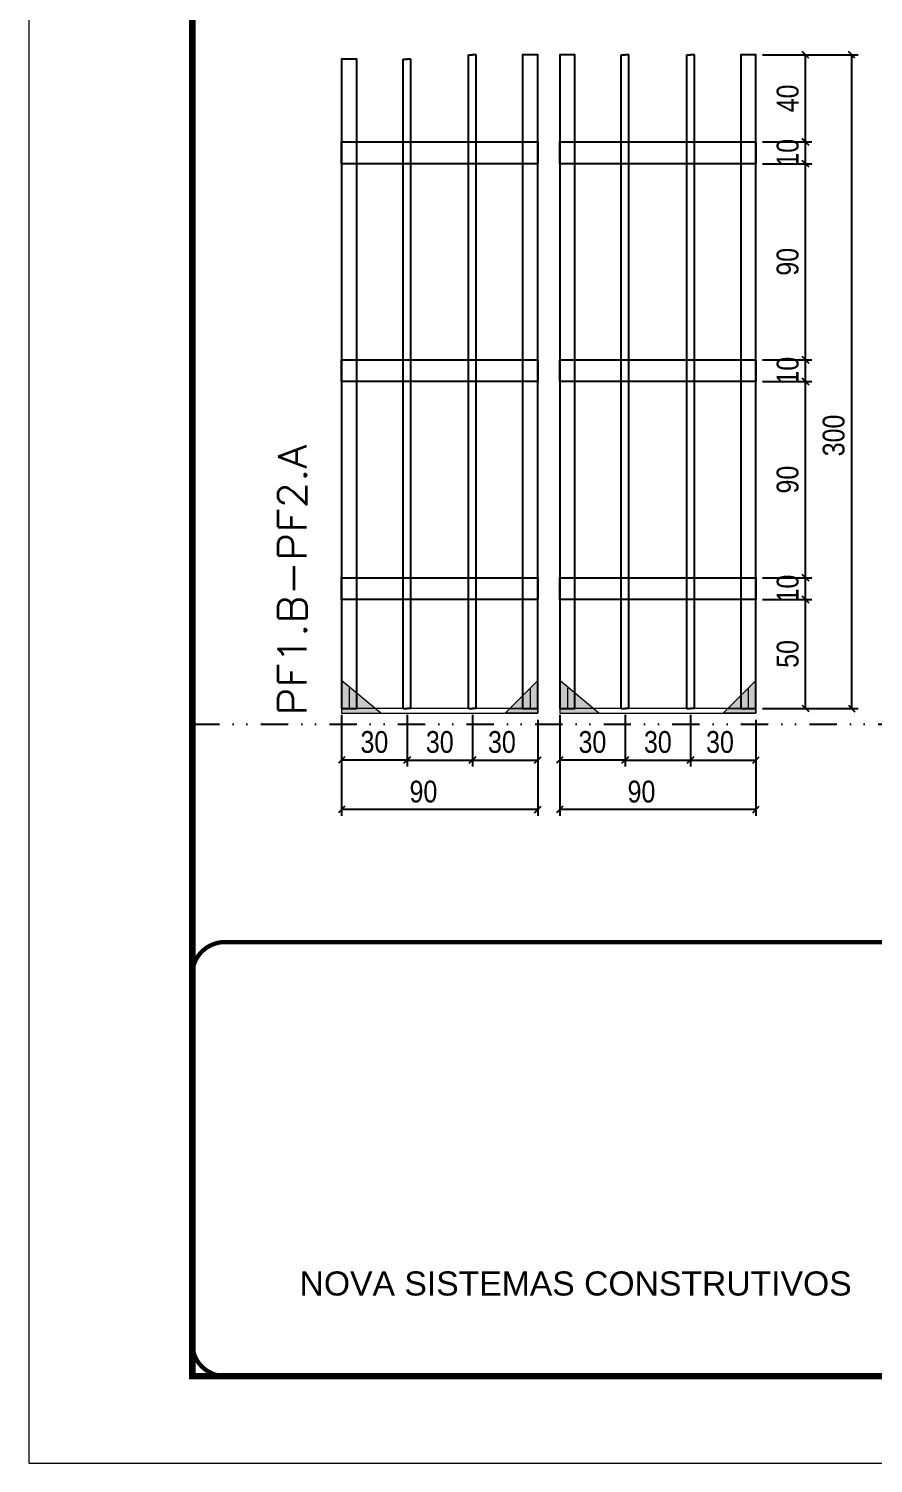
# Model space of a CAD drawing. Extents: x 14400 to 27878, y -21631 to 6985.
# Drawn here: x 19168 to 19556, y -7848 to -7190 of the extents above; entities that cross this region are included whole.
import ezdxf

# ---------------------------------------------------------------- set-up
doc = ezdxf.new("R2010")
doc.units = 0
for name, pattern in [('CONTINUO', [0]), ('DASHED', [0.75, 0.5, -0.25]), ('DIVIDE2', [0.625, 0.25, -0.125, 0, -0.125, 0, -0.125]), ('HIDDEN', [0.375, 0.25, -0.125])]:
    doc.linetypes.add(name, pattern=pattern)
for name, color, linetype in [('COTA', 241, 'Continuous'), ('Nível', 160, 'Continuous'), ('SARR_2.2x10', 60, 'Continuous'), ('SARR_3.5x7', 81, 'Continuous'), ('SARR_7x7', 40, 'Continuous')]:
    doc.layers.add(name, color=color, linetype=linetype)
for name, color, linetype, lineweight in [('Folhas', 255, 'Continuous', 9), ('Madeira', 126, 'Continuous', 18), ('Sarr 2.2x7', 40, 'Continuous', 9), ('SARRAFO DE PRESSAO', 251, 'DASHED', 9), ('Texto Seção', 7, 'Continuous', 15)]:
    doc.layers.add(name, color=color, linetype=linetype, lineweight=lineweight)
doc.styles.add('ARIAL', font='arial.ttf')
doc.styles.add('COTA TECNICA', font='techl___.ttf', dxfattribs={"height": 10})
doc.styles.add('REGUA-120', font='ROMANS.shx', dxfattribs={"height": 15})
doc.dimstyles.new('PAINEL', dxfattribs={"dimtxt": 10, "dimasz": 3, "dimexe": 3, "dimexo": 3, "dimgap": 3, "dimtad": 1, "dimdec": 1, "dimzin": 12, "dimdsep": 46, "dimtxsty": 'COTA TECNICA', "dimblk1": 'OBLIQUE', "dimblk2": 'OBLIQUE', "dimsah": 1, "dimcen": 0.9, "dimclrd": 4, "dimclre": 4, "dimclrt": 240, "dimadec": 1, "dimazin": 3, "dimtfac": 1, "dimtdec": 1, "dimtmove": 0, "dimatfit": 3, "dimfxl": 1, "dimtolj": 1, "dimtzin": 12, "dimarcsym": 0})

# ---------------------------------------------------------------- blocks, each defined once
blk = doc.blocks.new('9999999999')
at = {"color": 30, "linetype": 'CONTINUO', "const_width": 2}
blk.add_lwpolyline([(99583.98, 34230.21), (99583.98, 34414.45, 0.414214), (99568.98, 34429.45), (98228.98, 34429.45, 0.414214), (98213.98, 34414.45), (98213.98, 34245.21, 0.414214), (98228.98, 34230.21), (99583.98, 34230.21)], format="xyb", dxfattribs=at)
at = {"layer": 'Folhas'}
blk.add_lwpolyline([(98138.98, 34190.21), (99623.98, 34190.21), (99623.98, 35240.21), (98138.98, 35240.21)], close=True, dxfattribs=at)
at = {"layer": 'Folhas', "color": 30, "const_width": 3}
blk.add_lwpolyline([(98213.98, 34230.21), (99583.98, 34230.21), (99583.98, 35200.21), (98213.98, 35200.21)], close=True, dxfattribs=at)
at = {"color": 7, "linetype": 'Continuous', "ltscale": 5, "style": 'ARIAL'}
blk.add_text('NOVA SISTEMAS CONSTRUTIVOS', height=11.0592, dxfattribs=at).set_placement((98263.19, 34267.21))
blk = doc.blocks.new('_Oblique')
at = {"color": 0, "linetype": 'ByBlock', "lineweight": -2}
blk.add_line((-0.5, -0.5), (0.5, 0.5), dxfattribs=at)
blk = doc.blocks.new('*D4022')
at = {"layer": 'COTA', "color": 4, "lineweight": -2, "transparency": 16777216}
for p, q in [((19411.98, -7519.89), (19411.98, -7551.07)), ((19501.98, -7519.89), (19501.98, -7551.07)), ((19501.98, -7548.07), (19411.98, -7548.07))]:
    blk.add_line(p, q, dxfattribs=at)
at = {"layer": 'Defpoints', "color": 0, "transparency": 16777216}
for p in [(19411.98, -7516.89), (19501.98, -7516.89), (19411.98, -7548.07)]:
    blk.add_point(p, dxfattribs=at)
at = {"layer": 'COTA', "color": 4, "lineweight": -2, "transparency": 16777216, "xscale": 3, "yscale": 3, "zscale": 3, "rotation": 180}
blk.add_blockref('_Oblique', (19411.98, -7548.07), dxfattribs=at)
at = {"layer": 'COTA', "color": 4, "lineweight": -2, "transparency": 16777216, "xscale": 3, "yscale": 3, "zscale": 3}
blk.add_blockref('_Oblique', (19501.98, -7548.07), dxfattribs=at)
at = {"layer": 'COTA', "color": 240, "transparency": 16777216, "insert": (19449.48, -7539.94), "char_height": 10, "attachment_point": 5, "style": 'COTA TECNICA'}
blk.add_mtext('\\A1;90', dxfattribs=at)
blk = doc.blocks.new('*D4023')
at = {"layer": 'COTA', "color": 4, "lineweight": -2, "transparency": 16777216}
for p, q in [((19504.98, -7451.69), (19527.68, -7451.69)), ((19524.68, -7501.69), (19524.68, -7451.69)), ((19504.98, -7501.69), (19527.68, -7501.69))]:
    blk.add_line(p, q, dxfattribs=at)
at = {"layer": 'Defpoints', "color": 0, "transparency": 16777216}
for p in [(19501.98, -7451.69), (19524.68, -7451.69), (19501.98, -7501.69)]:
    blk.add_point(p, dxfattribs=at)
at = {"layer": 'COTA', "color": 4, "lineweight": -2, "transparency": 16777216, "xscale": 3, "yscale": 3, "zscale": 3}
for p, rotation in [((19524.68, -7451.69), 90), ((19524.68, -7501.69), 270)]:
    blk.add_blockref('_Oblique', p, dxfattribs=dict(at, rotation=rotation))
at = {"layer": 'COTA', "color": 240, "transparency": 16777216, "insert": (19516.57, -7476.69), "char_height": 10, "attachment_point": 5, "rotation": 90, "style": 'COTA TECNICA'}
blk.add_mtext('\\A1;50', dxfattribs=at)
blk = doc.blocks.new('*D4024')
at = {"layer": 'COTA', "color": 4, "lineweight": -2, "transparency": 16777216}
for p, q in [((19504.98, -7441.69), (19527.68, -7441.69)), ((19524.68, -7451.69), (19524.68, -7441.69)), ((19504.98, -7451.69), (19527.68, -7451.69))]:
    blk.add_line(p, q, dxfattribs=at)
at = {"layer": 'Defpoints', "color": 0, "transparency": 16777216}
for p in [(19501.98, -7441.69), (19524.68, -7441.69), (19501.98, -7451.69)]:
    blk.add_point(p, dxfattribs=at)
at = {"layer": 'COTA', "color": 4, "lineweight": -2, "transparency": 16777216, "xscale": 3, "yscale": 3, "zscale": 3}
for p, rotation in [((19524.68, -7441.69), 90), ((19524.68, -7451.69), 270)]:
    blk.add_blockref('_Oblique', p, dxfattribs=dict(at, rotation=rotation))
at = {"layer": 'COTA', "color": 240, "transparency": 16777216, "insert": (19516.57, -7446.69), "char_height": 10, "attachment_point": 5, "rotation": 90, "style": 'COTA TECNICA'}
blk.add_mtext('\\A1;10', dxfattribs=at)
blk = doc.blocks.new('*D4025')
at = {"layer": 'COTA', "color": 4, "lineweight": -2, "transparency": 16777216}
for p, q in [((19504.98, -7351.69), (19527.68, -7351.69)), ((19524.68, -7441.69), (19524.68, -7351.69)), ((19504.98, -7441.69), (19527.68, -7441.69))]:
    blk.add_line(p, q, dxfattribs=at)
at = {"layer": 'Defpoints', "color": 0, "transparency": 16777216}
for p in [(19501.98, -7351.69), (19524.68, -7351.69), (19501.98, -7441.69)]:
    blk.add_point(p, dxfattribs=at)
at = {"layer": 'COTA', "color": 4, "lineweight": -2, "transparency": 16777216, "xscale": 3, "yscale": 3, "zscale": 3}
for p, rotation in [((19524.68, -7351.69), 90), ((19524.68, -7441.69), 270)]:
    blk.add_blockref('_Oblique', p, dxfattribs=dict(at, rotation=rotation))
at = {"layer": 'COTA', "color": 240, "transparency": 16777216, "insert": (19516.54, -7396.69), "char_height": 10, "attachment_point": 5, "rotation": 90, "style": 'COTA TECNICA'}
blk.add_mtext('\\A1;90', dxfattribs=at)
blk = doc.blocks.new('*D4026')
at = {"layer": 'COTA', "color": 4, "lineweight": -2, "transparency": 16777216}
for p, q in [((19504.98, -7341.69), (19527.68, -7341.69)), ((19524.68, -7351.69), (19524.68, -7341.69)), ((19504.98, -7351.69), (19527.68, -7351.69))]:
    blk.add_line(p, q, dxfattribs=at)
at = {"layer": 'Defpoints', "color": 0, "transparency": 16777216}
for p in [(19501.98, -7341.69), (19524.68, -7341.69), (19501.98, -7351.69)]:
    blk.add_point(p, dxfattribs=at)
at = {"layer": 'COTA', "color": 4, "lineweight": -2, "transparency": 16777216, "xscale": 3, "yscale": 3, "zscale": 3}
for p, rotation in [((19524.68, -7341.69), 90), ((19524.68, -7351.69), 270)]:
    blk.add_blockref('_Oblique', p, dxfattribs=dict(at, rotation=rotation))
at = {"layer": 'COTA', "color": 240, "transparency": 16777216, "insert": (19516.57, -7346.69), "char_height": 10, "attachment_point": 5, "rotation": 90, "style": 'COTA TECNICA'}
blk.add_mtext('\\A1;10', dxfattribs=at)
blk = doc.blocks.new('*D4027')
at = {"layer": 'COTA', "color": 4, "lineweight": -2, "transparency": 16777216}
for p, q in [((19504.98, -7201.73), (19548.89, -7201.73)), ((19545.89, -7501.73), (19545.89, -7201.73)), ((19504.98, -7501.73), (19548.89, -7501.73))]:
    blk.add_line(p, q, dxfattribs=at)
at = {"layer": 'Defpoints', "color": 0, "transparency": 16777216}
for p in [(19501.98, -7201.73), (19545.89, -7201.73), (19501.98, -7501.73)]:
    blk.add_point(p, dxfattribs=at)
at = {"layer": 'COTA', "color": 4, "lineweight": -2, "transparency": 16777216, "xscale": 3, "yscale": 3, "zscale": 3}
for p, rotation in [((19545.89, -7201.73), 90), ((19545.89, -7501.73), 270)]:
    blk.add_blockref('_Oblique', p, dxfattribs=dict(at, rotation=rotation))
at = {"layer": 'COTA', "color": 240, "transparency": 16777216, "insert": (19537.67, -7376.43), "char_height": 10, "attachment_point": 5, "rotation": 90, "style": 'COTA TECNICA'}
blk.add_mtext('\\A1;300', dxfattribs=at)
blk = doc.blocks.new('*D4028')
at = {"layer": 'COTA', "color": 4, "lineweight": -2, "transparency": 16777216}
for p, q in [((19311.98, -7519.89), (19311.98, -7551.07)), ((19401.98, -7519.89), (19401.98, -7551.07)), ((19401.98, -7548.07), (19311.98, -7548.07))]:
    blk.add_line(p, q, dxfattribs=at)
at = {"layer": 'Defpoints', "color": 0, "transparency": 16777216}
for p in [(19311.98, -7516.89), (19401.98, -7516.89), (19311.98, -7548.07)]:
    blk.add_point(p, dxfattribs=at)
at = {"layer": 'COTA', "color": 4, "lineweight": -2, "transparency": 16777216, "xscale": 3, "yscale": 3, "zscale": 3, "rotation": 180}
blk.add_blockref('_Oblique', (19311.98, -7548.07), dxfattribs=at)
at = {"layer": 'COTA', "color": 4, "lineweight": -2, "transparency": 16777216, "xscale": 3, "yscale": 3, "zscale": 3}
blk.add_blockref('_Oblique', (19401.98, -7548.07), dxfattribs=at)
at = {"layer": 'COTA', "color": 240, "transparency": 16777216, "insert": (19349.48, -7539.94), "char_height": 10, "attachment_point": 5, "style": 'COTA TECNICA'}
blk.add_mtext('\\A1;90', dxfattribs=at)
blk = doc.blocks.new('*D4029')
at = {"layer": 'COTA', "color": 4, "lineweight": -2, "transparency": 16777216}
for p, q in [((19311.98, -7504.69), (19311.98, -7528.39)), ((19341.98, -7504.69), (19341.98, -7528.39)), ((19341.98, -7525.39), (19311.98, -7525.39))]:
    blk.add_line(p, q, dxfattribs=at)
at = {"layer": 'Defpoints', "color": 0, "transparency": 16777216}
for p in [(19311.98, -7501.69), (19341.98, -7501.69), (19311.98, -7525.39)]:
    blk.add_point(p, dxfattribs=at)
at = {"layer": 'COTA', "color": 4, "lineweight": -2, "transparency": 16777216, "xscale": 3, "yscale": 3, "zscale": 3, "rotation": 180}
blk.add_blockref('_Oblique', (19311.98, -7525.39), dxfattribs=at)
at = {"layer": 'COTA', "color": 4, "lineweight": -2, "transparency": 16777216, "xscale": 3, "yscale": 3, "zscale": 3}
blk.add_blockref('_Oblique', (19341.98, -7525.39), dxfattribs=at)
at = {"layer": 'COTA', "color": 240, "transparency": 16777216, "insert": (19326.98, -7517.17), "char_height": 10, "attachment_point": 5, "style": 'COTA TECNICA'}
blk.add_mtext('\\A1;30', dxfattribs=at)
blk = doc.blocks.new('*D4030')
at = {"layer": 'COTA', "color": 4, "lineweight": -2, "transparency": 16777216}
for p, q in [((19371.98, -7504.69), (19371.98, -7528.39)), ((19401.98, -7506.89), (19401.98, -7528.39)), ((19371.98, -7525.39), (19401.98, -7525.39))]:
    blk.add_line(p, q, dxfattribs=at)
at = {"layer": 'Defpoints', "color": 0, "transparency": 16777216}
for p in [(19371.98, -7501.69), (19401.98, -7503.89), (19401.98, -7525.39)]:
    blk.add_point(p, dxfattribs=at)
at = {"layer": 'COTA', "color": 4, "lineweight": -2, "transparency": 16777216, "xscale": 3, "yscale": 3, "zscale": 3, "rotation": 180}
blk.add_blockref('_Oblique', (19371.98, -7525.39), dxfattribs=at)
at = {"layer": 'COTA', "color": 4, "lineweight": -2, "transparency": 16777216, "xscale": 3, "yscale": 3, "zscale": 3}
blk.add_blockref('_Oblique', (19401.98, -7525.39), dxfattribs=at)
at = {"layer": 'COTA', "color": 240, "transparency": 16777216, "insert": (19385.48, -7517.17), "char_height": 10, "attachment_point": 5, "style": 'COTA TECNICA'}
blk.add_mtext('\\A1;30', dxfattribs=at)
blk = doc.blocks.new('*D4031')
at = {"layer": 'COTA', "color": 4, "lineweight": -2, "transparency": 16777216}
for p, q in [((19341.98, -7504.69), (19341.98, -7528.39)), ((19371.98, -7504.69), (19371.98, -7528.39)), ((19341.98, -7525.39), (19371.98, -7525.39))]:
    blk.add_line(p, q, dxfattribs=at)
at = {"layer": 'Defpoints', "color": 0, "transparency": 16777216}
for p in [(19341.98, -7501.69), (19371.98, -7501.69), (19371.98, -7525.39)]:
    blk.add_point(p, dxfattribs=at)
at = {"layer": 'COTA', "color": 4, "lineweight": -2, "transparency": 16777216, "xscale": 3, "yscale": 3, "zscale": 3, "rotation": 180}
blk.add_blockref('_Oblique', (19341.98, -7525.39), dxfattribs=at)
at = {"layer": 'COTA', "color": 4, "lineweight": -2, "transparency": 16777216, "xscale": 3, "yscale": 3, "zscale": 3}
blk.add_blockref('_Oblique', (19371.98, -7525.39), dxfattribs=at)
at = {"layer": 'COTA', "color": 240, "transparency": 16777216, "insert": (19356.98, -7517.17), "char_height": 10, "attachment_point": 5, "style": 'COTA TECNICA'}
blk.add_mtext('\\A1;30', dxfattribs=at)
blk = doc.blocks.new('*D4032')
at = {"layer": 'COTA', "color": 4, "lineweight": -2, "transparency": 16777216}
for p, q in [((19504.98, -7251.69), (19527.68, -7251.69)), ((19524.68, -7341.73), (19524.68, -7251.69)), ((19504.98, -7341.73), (19527.68, -7341.73))]:
    blk.add_line(p, q, dxfattribs=at)
at = {"layer": 'Defpoints', "color": 0, "transparency": 16777216}
for p in [(19501.98, -7251.69), (19524.68, -7251.69), (19501.98, -7341.73)]:
    blk.add_point(p, dxfattribs=at)
at = {"layer": 'COTA', "color": 4, "lineweight": -2, "transparency": 16777216, "xscale": 3, "yscale": 3, "zscale": 3}
for p, rotation in [((19524.68, -7251.69), 90), ((19524.68, -7341.73), 270)]:
    blk.add_blockref('_Oblique', p, dxfattribs=dict(at, rotation=rotation))
at = {"layer": 'COTA', "color": 240, "transparency": 16777216, "insert": (19516.54, -7296.71), "char_height": 10, "attachment_point": 5, "rotation": 90, "style": 'COTA TECNICA'}
blk.add_mtext('\\A1;90', dxfattribs=at)
blk = doc.blocks.new('*D4033')
at = {"layer": 'COTA', "color": 4, "lineweight": -2, "transparency": 16777216}
for p, q in [((19504.98, -7241.69), (19527.68, -7241.69)), ((19524.68, -7251.69), (19524.68, -7241.69)), ((19504.98, -7251.69), (19527.68, -7251.69))]:
    blk.add_line(p, q, dxfattribs=at)
at = {"layer": 'Defpoints', "color": 0, "transparency": 16777216}
for p in [(19501.98, -7241.69), (19524.68, -7241.69), (19501.98, -7251.69)]:
    blk.add_point(p, dxfattribs=at)
at = {"layer": 'COTA', "color": 4, "lineweight": -2, "transparency": 16777216, "xscale": 3, "yscale": 3, "zscale": 3}
for p, rotation in [((19524.68, -7241.69), 90), ((19524.68, -7251.69), 270)]:
    blk.add_blockref('_Oblique', p, dxfattribs=dict(at, rotation=rotation))
at = {"layer": 'COTA', "color": 240, "transparency": 16777216, "insert": (19516.57, -7246.69), "char_height": 10, "attachment_point": 5, "rotation": 90, "style": 'COTA TECNICA'}
blk.add_mtext('\\A1;10', dxfattribs=at)
blk = doc.blocks.new('*D4034')
at = {"layer": 'COTA', "color": 4, "lineweight": -2, "transparency": 16777216}
for p, q in [((19504.98, -7201.73), (19527.68, -7201.73)), ((19524.68, -7241.73), (19524.68, -7201.73)), ((19504.98, -7241.73), (19527.68, -7241.73))]:
    blk.add_line(p, q, dxfattribs=at)
at = {"layer": 'Defpoints', "color": 0, "transparency": 16777216}
for p in [(19501.98, -7201.73), (19524.68, -7201.73), (19501.98, -7241.73)]:
    blk.add_point(p, dxfattribs=at)
at = {"layer": 'COTA', "color": 4, "lineweight": -2, "transparency": 16777216, "xscale": 3, "yscale": 3, "zscale": 3}
for p, rotation in [((19524.68, -7201.73), 90), ((19524.68, -7241.73), 270)]:
    blk.add_blockref('_Oblique', p, dxfattribs=dict(at, rotation=rotation))
at = {"layer": 'COTA', "color": 240, "transparency": 16777216, "insert": (19516.57, -7221.73), "char_height": 10, "attachment_point": 5, "rotation": 90, "style": 'COTA TECNICA'}
blk.add_mtext('\\A1;40', dxfattribs=at)
blk = doc.blocks.new('*D4035')
at = {"layer": 'COTA', "color": 4, "lineweight": -2, "transparency": 16777216}
for p, q in [((19411.98, -7504.69), (19411.98, -7528.39)), ((19441.98, -7504.69), (19441.98, -7528.39)), ((19441.98, -7525.39), (19411.98, -7525.39))]:
    blk.add_line(p, q, dxfattribs=at)
at = {"layer": 'Defpoints', "color": 0, "transparency": 16777216}
for p in [(19411.98, -7501.69), (19441.98, -7501.69), (19411.98, -7525.39)]:
    blk.add_point(p, dxfattribs=at)
at = {"layer": 'COTA', "color": 4, "lineweight": -2, "transparency": 16777216, "xscale": 3, "yscale": 3, "zscale": 3, "rotation": 180}
blk.add_blockref('_Oblique', (19411.98, -7525.39), dxfattribs=at)
at = {"layer": 'COTA', "color": 4, "lineweight": -2, "transparency": 16777216, "xscale": 3, "yscale": 3, "zscale": 3}
blk.add_blockref('_Oblique', (19441.98, -7525.39), dxfattribs=at)
at = {"layer": 'COTA', "color": 240, "transparency": 16777216, "insert": (19426.98, -7517.17), "char_height": 10, "attachment_point": 5, "style": 'COTA TECNICA'}
blk.add_mtext('\\A1;30', dxfattribs=at)
blk = doc.blocks.new('*D4036')
at = {"layer": 'COTA', "color": 4, "lineweight": -2, "transparency": 16777216}
for p, q in [((19471.98, -7504.69), (19471.98, -7528.39)), ((19501.98, -7506.89), (19501.98, -7528.39)), ((19471.98, -7525.39), (19501.98, -7525.39))]:
    blk.add_line(p, q, dxfattribs=at)
at = {"layer": 'Defpoints', "color": 0, "transparency": 16777216}
for p in [(19471.98, -7501.69), (19501.98, -7503.89), (19501.98, -7525.39)]:
    blk.add_point(p, dxfattribs=at)
at = {"layer": 'COTA', "color": 4, "lineweight": -2, "transparency": 16777216, "xscale": 3, "yscale": 3, "zscale": 3, "rotation": 180}
blk.add_blockref('_Oblique', (19471.98, -7525.39), dxfattribs=at)
at = {"layer": 'COTA', "color": 4, "lineweight": -2, "transparency": 16777216, "xscale": 3, "yscale": 3, "zscale": 3}
blk.add_blockref('_Oblique', (19501.98, -7525.39), dxfattribs=at)
at = {"layer": 'COTA', "color": 240, "transparency": 16777216, "insert": (19485.48, -7517.17), "char_height": 10, "attachment_point": 5, "style": 'COTA TECNICA'}
blk.add_mtext('\\A1;30', dxfattribs=at)
blk = doc.blocks.new('*D4037')
at = {"layer": 'COTA', "color": 4, "lineweight": -2, "transparency": 16777216}
for p, q in [((19441.98, -7504.69), (19441.98, -7528.39)), ((19471.98, -7504.69), (19471.98, -7528.39)), ((19441.98, -7525.39), (19471.98, -7525.39))]:
    blk.add_line(p, q, dxfattribs=at)
at = {"layer": 'Defpoints', "color": 0, "transparency": 16777216}
for p in [(19441.98, -7501.69), (19471.98, -7501.69), (19471.98, -7525.39)]:
    blk.add_point(p, dxfattribs=at)
at = {"layer": 'COTA', "color": 4, "lineweight": -2, "transparency": 16777216, "xscale": 3, "yscale": 3, "zscale": 3, "rotation": 180}
blk.add_blockref('_Oblique', (19441.98, -7525.39), dxfattribs=at)
at = {"layer": 'COTA', "color": 4, "lineweight": -2, "transparency": 16777216, "xscale": 3, "yscale": 3, "zscale": 3}
blk.add_blockref('_Oblique', (19471.98, -7525.39), dxfattribs=at)
at = {"layer": 'COTA', "color": 240, "transparency": 16777216, "insert": (19456.98, -7517.17), "char_height": 10, "attachment_point": 5, "style": 'COTA TECNICA'}
blk.add_mtext('\\A1;30', dxfattribs=at)

msp = doc.modelspace()

# ---------------------------------------------------------------- hatches: boundary and pattern name
at = {"layer": 'Madeira'}
h = msp.add_hatch(color=252, dxfattribs=at)
h.dxf.hatch_style = 2
h.paths.add_polyline_path([(19311.98, -7488.89), (19311.98, -7503.89), (19329.98, -7503.89)])
h = msp.add_hatch(color=252, dxfattribs=at)
h.dxf.hatch_style = 2
h.paths.add_polyline_path([(19401.98, -7488.89), (19401.98, -7503.89), (19386.98, -7503.89)])
h = msp.add_hatch(color=252, dxfattribs=at)
h.dxf.hatch_style = 2
h.paths.add_polyline_path([(19411.98, -7488.89), (19411.98, -7503.89), (19429.98, -7503.89)])
h = msp.add_hatch(color=252, dxfattribs=at)
h.dxf.hatch_style = 2
h.paths.add_polyline_path([(19501.98, -7488.89), (19501.98, -7503.89), (19486.98, -7503.89)])

# ---------------------------------------------------------------- linework, layer by layer
at = {"layer": 'Madeira', "color": 1, "linetype": 'HIDDEN'}
for p, q in [((19315.48, -7492.39), (19315.48, -7501.69)), ((19315.48, -7492.39), (19315.48, -7501.69)), ((19398.48, -7492.39), (19398.48, -7501.69)), ((19398.48, -7492.39), (19398.48, -7501.69)), ((19415.48, -7492.39), (19415.48, -7501.69)), ((19415.48, -7492.39), (19415.48, -7501.69)), ((19498.48, -7492.39), (19498.48, -7501.69)), ((19498.48, -7492.39), (19498.48, -7501.69)), ((19318.98, -7495.89), (19318.98, -7501.69)), ((19418.98, -7495.89), (19418.98, -7501.69)), ((19321.81, -7501.69), (19311.98, -7501.69)), ((19321.81, -7501.69), (19311.98, -7501.69)), ((19327.78, -7501.69), (19311.98, -7501.69)), ((19389.18, -7501.69), (19401.98, -7501.69)), ((19392.14, -7501.69), (19401.98, -7501.69)), ((19392.14, -7501.69), (19401.98, -7501.69)), ((19421.81, -7501.69), (19411.98, -7501.69)), ((19421.81, -7501.69), (19411.98, -7501.69)), ((19427.78, -7501.69), (19411.98, -7501.69)), ((19489.18, -7501.69), (19501.98, -7501.69)), ((19492.14, -7501.69), (19501.98, -7501.69)), ((19492.14, -7501.69), (19501.98, -7501.69))]:
    msp.add_line(p, q, dxfattribs=at)
at = {"layer": 'Madeira'}
for p, q in [((19311.98, -7501.69), (19311.98, -7503.89)), ((19311.98, -7501.69), (19311.98, -7503.89)), ((19311.98, -7501.69), (19311.98, -7503.89)), ((19411.98, -7501.69), (19411.98, -7503.89)), ((19411.98, -7501.69), (19411.98, -7503.89)), ((19411.98, -7501.69), (19411.98, -7503.89))]:
    msp.add_line(p, q, dxfattribs=at)
at = {"layer": 'Madeira', "color": 0}
for points in [[(19311.98, -7488.89), (19311.98, -7503.89), (19329.98, -7503.89), (19311.98, -7488.89)], [(19401.98, -7488.89), (19401.98, -7503.89), (19386.98, -7503.89), (19401.98, -7488.89)], [(19411.98, -7488.89), (19411.98, -7503.89), (19429.98, -7503.89), (19411.98, -7488.89)], [(19501.98, -7488.89), (19501.98, -7503.89), (19486.98, -7503.89), (19501.98, -7488.89)]]:
    msp.add_lwpolyline(points, dxfattribs=at)
at = {"layer": 'Nível', "color": 4, "linetype": 'DIVIDE2', "ltscale": 50}
msp.add_line((19243.47, -7508.89), (20613.47, -7508.89), dxfattribs=at)
at = {"layer": 'Sarr 2.2x7'}
for points in [[(19401.98, -7501.69), (19311.98, -7501.69), (19311.98, -7503.89), (19401.98, -7503.89)], [(19501.98, -7501.69), (19411.98, -7501.69), (19411.98, -7503.89), (19501.98, -7503.89)]]:
    msp.add_lwpolyline(points, close=True, dxfattribs=at)
at = {"layer": 'SARR_2.2x10'}
for points in [[(19311.98, -7241.73), (19401.98, -7241.73), (19401.98, -7251.73), (19311.98, -7251.73)], [(19411.98, -7241.73), (19501.98, -7241.73), (19501.98, -7251.73), (19411.98, -7251.73)], [(19311.98, -7341.73), (19401.98, -7341.73), (19401.98, -7351.73), (19311.98, -7351.73)], [(19411.98, -7341.73), (19501.98, -7341.73), (19501.98, -7351.73), (19411.98, -7351.73)], [(19311.98, -7441.73), (19401.98, -7441.73), (19401.98, -7451.73), (19311.98, -7451.73)], [(19411.98, -7441.73), (19501.98, -7441.73), (19501.98, -7451.73), (19411.98, -7451.73)]]:
    msp.add_lwpolyline(points, close=True, dxfattribs=at)
at = {"layer": 'SARR_3.5x7'}
for p, q in [((19370.23, -7501.69), (19370.23, -7201.73)), ((19370.23, -7201.73), (19371.98, -7201.73)), ((19373.73, -7201.73), (19371.98, -7201.73)), ((19373.73, -7501.69), (19373.73, -7201.73)), ((19440.23, -7501.69), (19440.23, -7201.73)), ((19440.23, -7201.73), (19441.98, -7201.73)), ((19443.73, -7201.73), (19441.98, -7201.73)), ((19443.73, -7501.69), (19443.73, -7201.73)), ((19470.23, -7501.69), (19470.23, -7201.73)), ((19470.23, -7201.73), (19471.98, -7201.73)), ((19473.73, -7201.73), (19471.98, -7201.73)), ((19473.73, -7501.69), (19473.73, -7201.73)), ((19340.23, -7501.69), (19340.23, -7203.67)), ((19340.23, -7203.67), (19341.98, -7203.67)), ((19343.73, -7203.67), (19341.98, -7203.67)), ((19343.73, -7501.69), (19343.73, -7203.67)), ((19340.23, -7501.69), (19341.98, -7501.69)), ((19343.73, -7501.69), (19341.98, -7501.69)), ((19370.23, -7501.69), (19371.98, -7501.69)), ((19373.73, -7501.69), (19371.98, -7501.69)), ((19440.23, -7501.69), (19441.98, -7501.69)), ((19443.73, -7501.69), (19441.98, -7501.69)), ((19470.23, -7501.69), (19471.98, -7501.69)), ((19473.73, -7501.69), (19471.98, -7501.69))]:
    msp.add_line(p, q, dxfattribs=at)
at = {"layer": 'SARR_7x7'}
for points in [[(19394.98, -7501.69), (19401.98, -7501.69), (19401.98, -7201.73), (19394.98, -7201.73)], [(19411.98, -7501.69), (19418.98, -7501.69), (19418.98, -7201.73), (19411.98, -7201.73)], [(19494.98, -7501.69), (19501.98, -7501.69), (19501.98, -7201.73), (19494.98, -7201.73)], [(19311.98, -7501.69), (19318.98, -7501.69), (19318.98, -7203.67), (19311.98, -7203.67)]]:
    msp.add_lwpolyline(points, close=True, dxfattribs=at)

# ---------------------------------------------------------------- block references
at = {"layer": 'SARRAFO DE PRESSAO', "color": 6, "linetype": 'ByBlock'}
msp.add_blockref('9999999999', (-78970.51, -42038.38), dxfattribs=at)

# ---------------------------------------------------------------- texts
at = {"layer": 'Texto Seção', "style": 'REGUA-120', "width": 1.1}
msp.add_text('PF1.B-PF2.A', height=13, rotation=90, dxfattribs=at).set_placement((19295.83, -7505))

# ---------------------------------------------------------------- dimensions: what is measured, and where the dimension line sits
at = {"layer": 'COTA'}
for base, p1, p2, angle, picture, middle in [((19545.89, -7201.73), (19501.98, -7501.73), (19501.98, -7201.73), 90, '*D4027', (19545.89, -7376.43)), ((19524.68, -7241.69), (19501.98, -7251.69), (19501.98, -7241.69), 90, '*D4033', (19524.68, -7246.69)), ((19524.68, -7341.69), (19501.98, -7351.69), (19501.98, -7341.69), 90, '*D4026', (19524.68, -7346.69)), ((19524.68, -7441.69), (19501.98, -7451.69), (19501.98, -7441.69), 90, '*D4024', (19524.68, -7446.69)), ((19311.98, -7548.07), (19401.98, -7516.89), (19311.98, -7516.89), 180, '*D4028', (19349.48, -7548.07)), ((19411.98, -7548.07), (19501.98, -7516.89), (19411.98, -7516.89), 180, '*D4022', (19449.48, -7548.07))]:
    dim = msp.add_linear_dim(base=base, p1=p1, p2=p2, angle=angle, dimstyle='PAINEL', override={"dimtmove": 1}, dxfattribs=at)
    dim.commit()
    dim.dimension.update_dxf_attribs({"geometry": picture, "text_midpoint": middle, "dimtype": 160})
dim = msp.add_linear_dim(base=(19524.68, -7201.73), p1=(19501.98, -7241.73), p2=(19501.98, -7201.73), angle=90, dimstyle='PAINEL', dxfattribs=at)
dim.commit()
dim.dimension.update_dxf_attribs({"geometry": '*D4034', "text_midpoint": (19516.57, -7221.73)})
for base, p1, p2, angle, picture, middle in [((19524.68, -7251.69), (19501.98, -7341.73), (19501.98, -7251.69), 90, '*D4032', (19516.54, -7296.71)), ((19524.68, -7351.69), (19501.98, -7441.69), (19501.98, -7351.69), 90, '*D4025', (19516.54, -7396.69)), ((19524.68, -7451.69), (19501.98, -7501.69), (19501.98, -7451.69), 90, '*D4023', (19516.57, -7476.69)), ((19311.98, -7525.39), (19341.98, -7501.69), (19311.98, -7501.69), 180, '*D4029', (19326.98, -7517.17)), ((19411.98, -7525.39), (19441.98, -7501.69), (19411.98, -7501.69), 180, '*D4035', (19426.98, -7517.17))]:
    dim = msp.add_linear_dim(base=base, p1=p1, p2=p2, angle=angle, dimstyle='PAINEL', override={"dimtmove": 1}, dxfattribs=at)
    dim.commit()
    dim.dimension.update_dxf_attribs({"geometry": picture, "text_midpoint": middle})
for base, p1, p2, picture, middle in [((19371.98, -7525.39), (19341.98, -7501.69), (19371.98, -7501.69), '*D4031', (19356.98, -7517.17)), ((19471.98, -7525.39), (19441.98, -7501.69), (19471.98, -7501.69), '*D4037', (19456.98, -7517.17))]:
    dim = msp.add_linear_dim(base=base, p1=p1, p2=p2, dimstyle='PAINEL', override={"dimtmove": 1}, dxfattribs=at)
    dim.commit()
    dim.dimension.update_dxf_attribs({"geometry": picture, "text_midpoint": middle})
for base, p1, p2, picture, middle in [((19401.98, -7525.39), (19371.98, -7501.69), (19401.98, -7503.89), '*D4030', (19385.48, -7525.39)), ((19501.98, -7525.39), (19471.98, -7501.69), (19501.98, -7503.89), '*D4036', (19485.48, -7525.39))]:
    dim = msp.add_linear_dim(base=base, p1=p1, p2=p2, dimstyle='PAINEL', override={"dimtmove": 1}, dxfattribs=at)
    dim.commit()
    dim.dimension.update_dxf_attribs({"geometry": picture, "text_midpoint": middle, "dimtype": 160})

doc.saveas('drawing.dxf')
